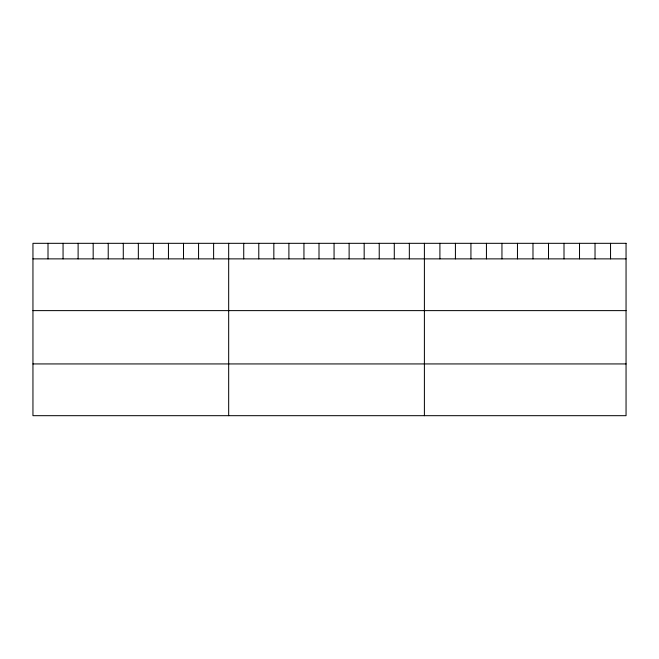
<?xml version="1.0" encoding="UTF-8"?>
<svg xmlns="http://www.w3.org/2000/svg" width="659" height="659" viewBox="0 0 659 659"><rect width="100%" height="100%" fill="white"/><g stroke="black" fill="none" stroke-linecap="round" stroke-linejoin="round"><path stroke-width="0.99" d="M32.95 258.872L626.05 258.872M32.95 310.62L626.05 310.62M32.95 363.933L626.05 363.933M610.539 243.319L610.539 258.872M595.028 243.319L595.028 258.872M579.516 243.319L579.516 258.872M564.005 243.319L564.005 258.872M548.494 243.319L548.494 258.872M532.983 243.319L532.983 258.872M517.463 243.319L517.463 258.872M501.952 243.319L501.952 258.872M486.441 243.319L486.441 258.872M470.93 243.319L470.93 258.872M455.418 243.319L455.418 258.872M439.907 243.319L439.907 258.872M424.396 243.319L424.396 415.681M409.338 243.319L409.338 258.872M394.288 243.319L394.288 258.872M379.23 243.319L379.23 258.872M364.172 243.319L364.172 258.872M349.122 243.319L349.122 258.872M334.064 243.319L334.064 258.872M319.005 243.319L319.005 258.872M303.947 243.319L303.947 258.872M288.897 243.319L288.897 258.872M273.839 243.319L273.839 258.872M258.781 243.319L258.781 258.872M243.731 243.319L243.731 258.872M228.673 243.319L228.673 415.681M213.615 243.319L213.615 258.872M198.565 243.319L198.565 258.872M183.507 243.319L183.507 258.872M168.449 243.319L168.449 258.872M153.399 243.319L153.399 258.872M138.341 243.319L138.341 258.872M123.282 243.319L123.282 258.872M108.224 243.319L108.224 258.872M93.174 243.319L93.174 258.872M78.116 243.319L78.116 258.872M63.058 243.319L63.058 258.872M48.008 243.319L48.008 258.872M626.05 243.319L32.95 243.319L32.95 415.681L626.05 415.681L626.05 243.319"/></g></svg>
